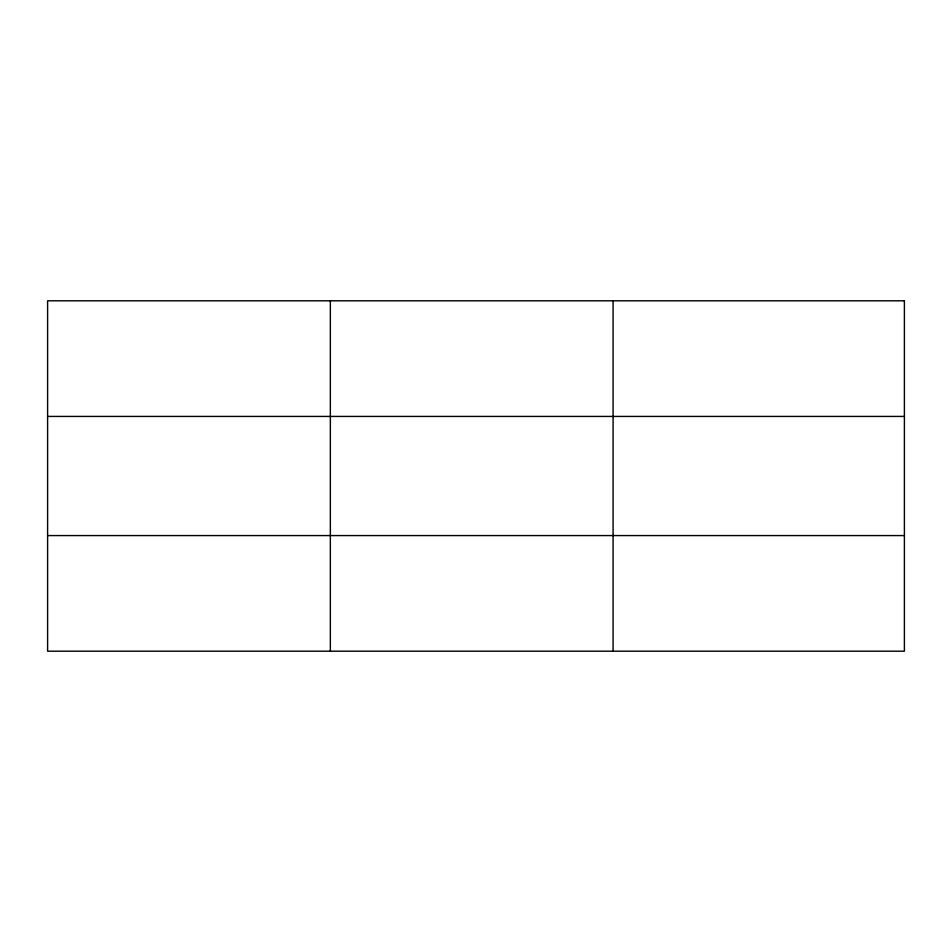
<?xml version="1.0" encoding="UTF-8"?>
<svg xmlns="http://www.w3.org/2000/svg" width="952" height="952" viewBox="0 0 952 952"><rect width="100%" height="100%" fill="white"/><g stroke="black" fill="none" stroke-linecap="round" stroke-linejoin="round"><path stroke-width="1.43" d="M330.344 651.192L330.344 300.808M613.088 651.192L613.088 300.808M47.6 416.429L904.4 416.429M47.6 535.571L904.4 535.571M904.4 300.808L904.4 651.192L47.6 651.192L47.6 300.808L904.4 300.808"/></g></svg>
